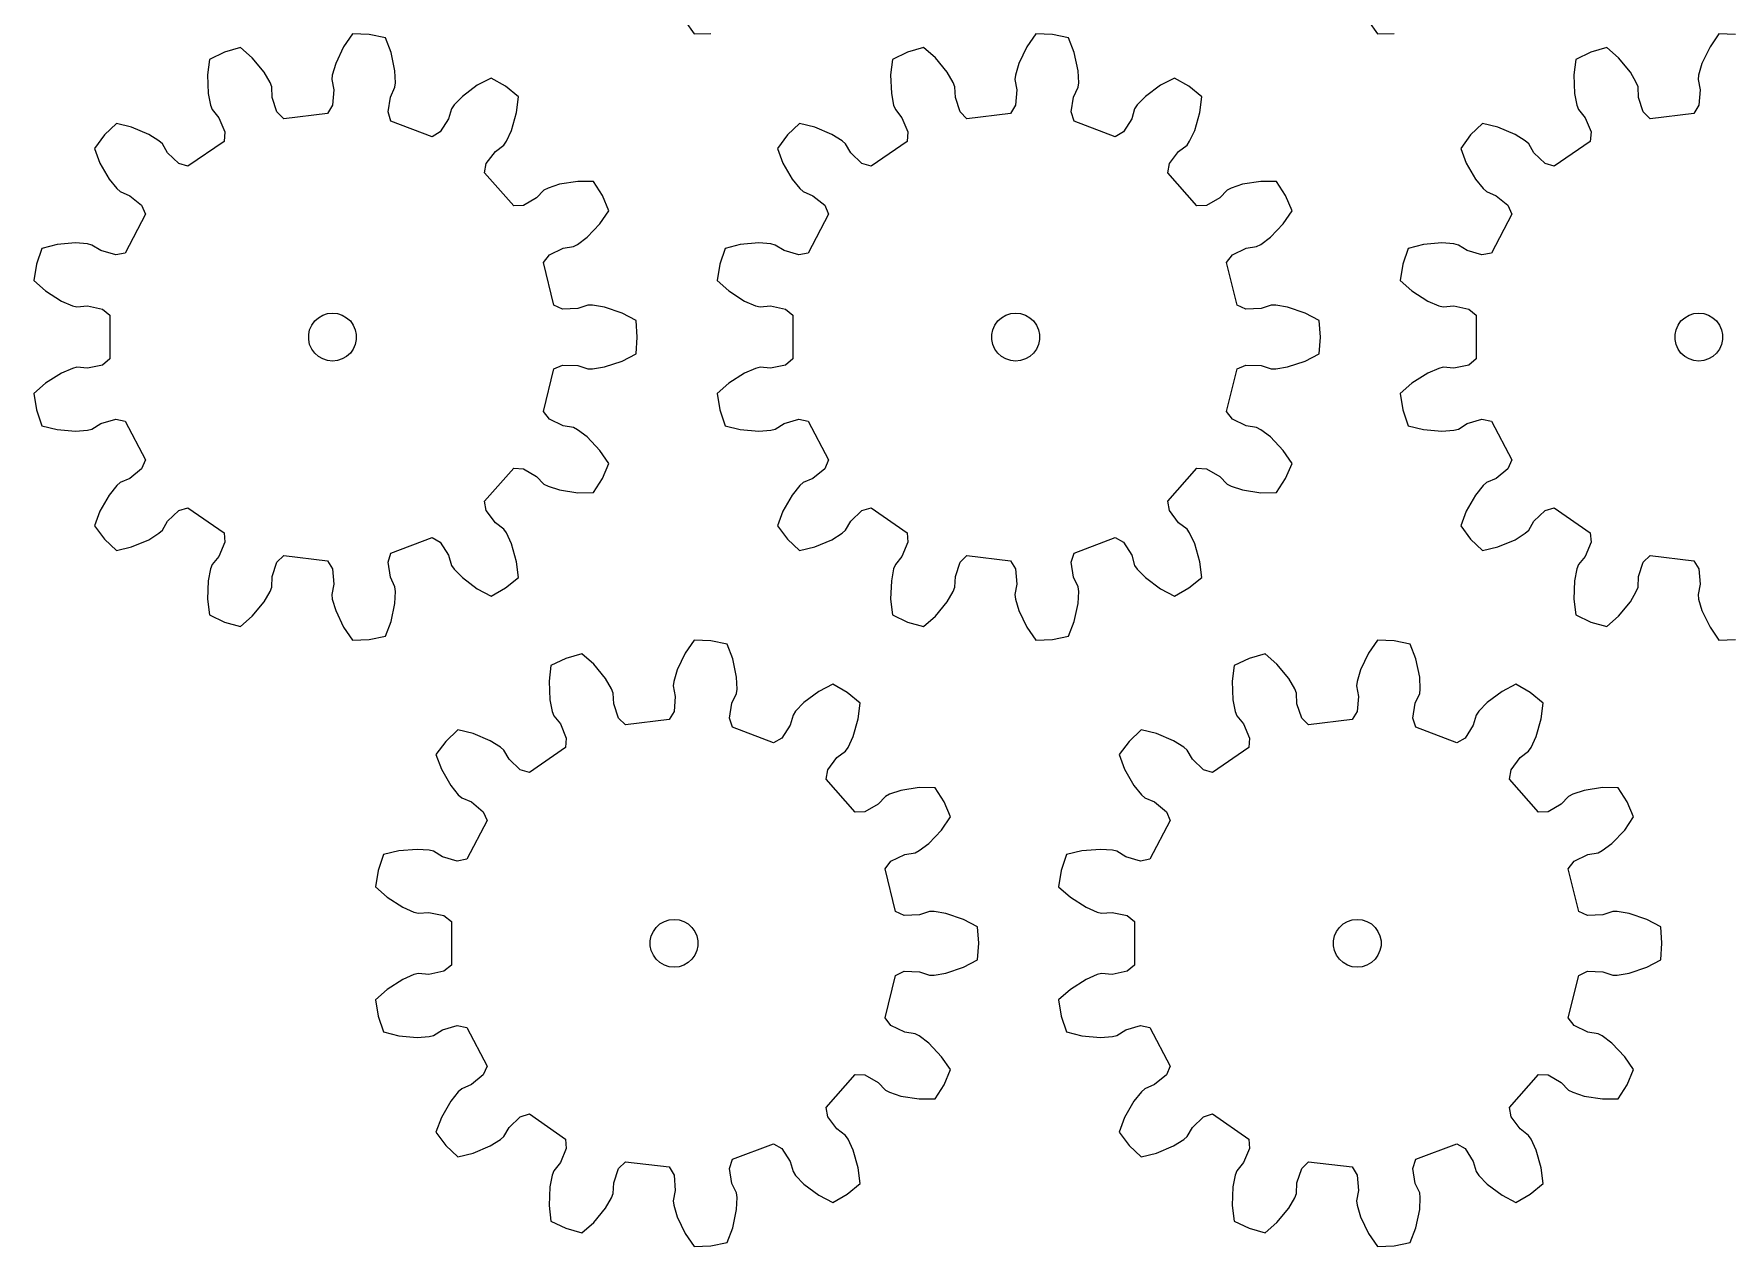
# Model space of a CAD drawing. Extents: x 0 to 209, y 0 to 228.
# Drawn here: x 0 to 106.2, y 114 to 190 of the extents above; entities that cross this region are included whole.
import ezdxf

# ---------------------------------------------------------------- set-up
doc = ezdxf.new("R2010")
doc.units = 0

msp = doc.modelspace()

# ---------------------------------------------------------------- linework, layer by layer
for p, q in [((40.81, 190.82), (41.38, 190.01)), ((83.62, 190.82), (84.19, 190.01)), ((12.94, 189.16), (11.94, 188.87)), ((13.68, 188.51), (12.94, 189.16)), ((19.41, 189.2), (18.91, 188.15)), ((19.97, 190.01), (19.41, 189.2)), ((21.01, 189.97), (19.97, 190.01)), ((22.03, 189.76), (21.01, 189.97)), ((22.39, 188.84), (22.03, 189.76)), ((41.38, 190.01), (42.42, 190.05)), ((55.75, 189.16), (54.75, 188.87)), ((56.49, 188.51), (55.75, 189.16)), ((62.22, 189.2), (61.72, 188.15)), ((62.78, 190.01), (62.22, 189.2)), ((63.82, 189.97), (62.78, 190.01)), ((64.84, 189.76), (63.82, 189.97)), ((65.19, 188.84), (64.84, 189.76)), ((84.19, 190.01), (85.23, 190.05)), ((98.56, 189.16), (97.56, 188.87)), ((99.3, 188.51), (98.56, 189.16)), ((105.03, 189.2), (104.52, 188.15)), ((105.59, 190.01), (105.03, 189.2)), ((106.63, 189.97), (105.59, 190.01)), ((11, 188.42), (10.88, 187.45)), ((11.94, 188.87), (11, 188.42)), ((14.42, 187.61), (13.68, 188.51)), ((18.91, 188.15), (18.69, 187.43)), ((22.62, 187.7), (22.39, 188.84)), ((53.81, 188.42), (53.68, 187.45)), ((54.75, 188.87), (53.81, 188.42)), ((57.23, 187.61), (56.49, 188.51)), ((61.72, 188.15), (61.5, 187.43)), ((65.43, 187.7), (65.19, 188.84)), ((96.62, 188.42), (96.49, 187.45)), ((97.56, 188.87), (96.62, 188.42)), ((100.04, 187.61), (99.3, 188.51)), ((104.52, 188.15), (104.31, 187.43)), ((10.88, 187.45), (10.92, 186.28)), ((14.8, 186.96), (14.42, 187.61)), ((14.9, 186.69), (14.8, 186.96)), ((18.69, 187.43), (18.66, 187.15)), ((18.66, 187.15), (18.79, 186.5)), ((22.66, 186.95), (22.62, 187.7)), ((28.66, 187.25), (27.78, 186.8)), ((29.56, 186.73), (28.66, 187.25)), ((53.68, 187.45), (53.73, 186.28)), ((57.61, 186.96), (57.23, 187.61)), ((57.71, 186.69), (57.61, 186.96)), ((61.5, 187.43), (61.47, 187.15)), ((61.47, 187.15), (61.6, 186.5)), ((65.47, 186.95), (65.43, 187.7)), ((71.47, 187.25), (70.59, 186.8)), ((72.37, 186.73), (71.47, 187.25)), ((96.49, 187.45), (96.54, 186.28)), ((100.41, 186.96), (100.04, 187.61)), ((100.52, 186.69), (100.41, 186.96)), ((104.31, 187.43), (104.28, 187.15)), ((104.28, 187.15), (104.41, 186.5)), ((10.92, 186.28), (11.07, 185.54)), ((14.93, 186.03), (14.9, 186.69)), ((15.23, 185.12), (14.93, 186.03)), ((18.79, 186.5), (18.71, 185.54)), ((22.19, 185.12), (22.34, 186.06)), ((22.34, 186.06), (22.62, 186.67)), ((22.62, 186.67), (22.66, 186.95)), ((26.85, 186.1), (26.33, 185.56)), ((27.78, 186.8), (26.85, 186.1)), ((30.37, 186.07), (29.56, 186.73)), ((30.25, 185.09), (30.37, 186.07)), ((53.73, 186.28), (53.87, 185.54)), ((57.74, 186.03), (57.71, 186.69)), ((58.04, 185.12), (57.74, 186.03)), ((61.6, 186.5), (61.52, 185.54)), ((65, 185.12), (65.15, 186.06)), ((65.15, 186.06), (65.43, 186.67)), ((65.43, 186.67), (65.47, 186.95)), ((69.66, 186.1), (69.14, 185.56)), ((70.59, 186.8), (69.66, 186.1)), ((73.18, 186.07), (72.37, 186.73)), ((73.06, 185.09), (73.18, 186.07)), ((96.54, 186.28), (96.68, 185.54)), ((100.55, 186.03), (100.52, 186.69)), ((100.85, 185.12), (100.55, 186.03)), ((104.41, 186.5), (104.33, 185.54)), ((11.07, 185.54), (11.17, 185.27)), ((11.17, 185.27), (11.58, 184.76)), ((15.66, 184.7), (15.23, 185.12)), ((18.39, 185.03), (15.66, 184.7)), ((18.71, 185.54), (18.39, 185.03)), ((22.37, 184.55), (22.19, 185.12)), ((26.16, 185.32), (25.98, 184.69)), ((26.33, 185.56), (26.16, 185.32)), ((29.93, 183.97), (30.25, 185.09)), ((53.87, 185.54), (53.98, 185.27)), ((53.98, 185.27), (54.39, 184.76)), ((58.47, 184.7), (58.04, 185.12)), ((61.2, 185.03), (58.47, 184.7)), ((61.52, 185.54), (61.2, 185.03)), ((65.18, 184.55), (65, 185.12)), ((68.97, 185.32), (68.79, 184.69)), ((69.14, 185.56), (68.97, 185.32)), ((72.74, 183.97), (73.06, 185.09)), ((96.68, 185.54), (96.78, 185.27)), ((96.78, 185.27), (97.2, 184.76)), ((101.28, 184.7), (100.85, 185.12)), ((104.01, 185.03), (101.28, 184.7)), ((104.33, 185.54), (104.01, 185.03)), ((5.17, 184.4), (4.42, 183.68)), ((6.12, 184.17), (5.17, 184.4)), ((7.2, 183.71), (6.12, 184.17)), ((11.58, 184.76), (11.96, 183.88)), ((11.96, 183.88), (11.92, 183.28)), ((24.95, 183.57), (22.37, 184.55)), ((25.46, 183.88), (24.95, 183.57)), ((25.98, 184.69), (25.46, 183.88)), ((29.61, 183.29), (29.93, 183.97)), ((47.98, 184.4), (47.22, 183.68)), ((48.93, 184.17), (47.98, 184.4)), ((50.01, 183.71), (48.93, 184.17)), ((54.39, 184.76), (54.77, 183.88)), ((54.77, 183.88), (54.72, 183.28)), ((67.75, 183.57), (65.18, 184.55)), ((68.27, 183.88), (67.75, 183.57)), ((68.79, 184.69), (68.27, 183.88)), ((72.42, 183.29), (72.74, 183.97)), ((90.78, 184.4), (90.03, 183.68)), ((91.74, 184.17), (90.78, 184.4)), ((92.82, 183.71), (91.74, 184.17)), ((97.2, 184.76), (97.58, 183.88)), ((97.58, 183.88), (97.53, 183.28)), ((4.42, 183.68), (3.79, 182.84)), ((3.79, 182.84), (4.14, 181.92)), ((7.83, 183.31), (7.2, 183.71)), ((8.05, 183.12), (7.83, 183.31)), ((8.38, 182.55), (8.05, 183.12)), ((11.92, 183.28), (9.65, 181.72)), ((28.92, 182.65), (29.45, 183.05)), ((29.45, 183.05), (29.61, 183.29)), ((47.22, 183.68), (46.6, 182.84)), ((46.6, 182.84), (46.94, 181.92)), ((50.64, 183.31), (50.01, 183.71)), ((50.86, 183.12), (50.64, 183.31)), ((51.19, 182.55), (50.86, 183.12)), ((54.72, 183.28), (52.46, 181.72)), ((71.73, 182.65), (72.26, 183.05)), ((72.26, 183.05), (72.42, 183.29)), ((90.03, 183.68), (89.41, 182.84)), ((89.41, 182.84), (89.75, 181.92)), ((93.45, 183.31), (92.82, 183.71)), ((93.67, 183.12), (93.45, 183.31)), ((94, 182.55), (93.67, 183.12)), ((97.53, 183.28), (95.27, 181.72)), ((4.14, 181.92), (4.72, 180.91)), ((9.08, 181.89), (8.38, 182.55)), ((9.65, 181.72), (9.08, 181.89)), ((28.24, 181.3), (28.35, 181.89)), ((28.35, 181.89), (28.92, 182.65)), ((46.94, 181.92), (47.52, 180.91)), ((51.89, 181.89), (51.19, 182.55)), ((52.46, 181.72), (51.89, 181.89)), ((71.05, 181.3), (71.15, 181.89)), ((71.15, 181.89), (71.73, 182.65)), ((89.75, 181.92), (90.33, 180.91)), ((94.69, 181.89), (94, 182.55)), ((95.27, 181.72), (94.69, 181.89)), ((4.72, 180.91), (5.19, 180.33)), ((30.07, 179.24), (28.24, 181.3)), ((32.93, 180.59), (32.22, 180.35)), ((34.08, 180.77), (32.93, 180.59)), ((35.07, 180.77), (34.08, 180.77)), ((35.62, 179.89), (35.07, 180.77)), ((47.52, 180.91), (48, 180.33)), ((72.88, 179.24), (71.05, 181.3)), ((75.74, 180.59), (75.03, 180.35)), ((76.89, 180.77), (75.74, 180.59)), ((77.87, 180.77), (76.89, 180.77)), ((78.43, 179.89), (77.87, 180.77)), ((90.33, 180.91), (90.81, 180.33)), ((5.19, 180.33), (5.4, 180.13)), ((5.4, 180.13), (6.01, 179.87)), ((6.01, 179.87), (6.75, 179.27)), ((31.5, 179.74), (30.67, 179.26)), ((31.96, 180.22), (31.5, 179.74)), ((32.22, 180.35), (31.96, 180.22)), ((36.03, 178.93), (35.62, 179.89)), ((48, 180.33), (48.21, 180.13)), ((48.21, 180.13), (48.82, 179.87)), ((48.82, 179.87), (49.56, 179.27)), ((74.31, 179.74), (73.48, 179.26)), ((74.77, 180.22), (74.31, 179.74)), ((75.03, 180.35), (74.77, 180.22)), ((78.84, 178.93), (78.43, 179.89)), ((90.81, 180.33), (91.02, 180.13)), ((91.02, 180.13), (91.63, 179.87)), ((91.63, 179.87), (92.37, 179.27)), ((6.99, 178.72), (5.71, 176.28)), ((6.75, 179.27), (6.99, 178.72)), ((30.67, 179.26), (30.07, 179.24)), ((35.47, 178.12), (36.03, 178.93)), ((49.8, 178.72), (48.52, 176.28)), ((49.56, 179.27), (49.8, 178.72)), ((73.48, 179.26), (72.88, 179.24)), ((78.28, 178.12), (78.84, 178.93)), ((92.61, 178.72), (91.33, 176.28)), ((92.37, 179.27), (92.61, 178.72)), ((34.67, 177.27), (35.47, 178.12)), ((77.48, 177.27), (78.28, 178.12)), ((0.5, 176.57), (0.17, 175.58)), ((1.45, 176.81), (0.5, 176.57)), ((2.61, 176.91), (1.45, 176.81)), ((3.36, 176.85), (2.61, 176.91)), ((3.64, 176.78), (3.36, 176.85)), ((4.2, 176.43), (3.64, 176.78)), ((5.13, 176.16), (4.2, 176.43)), ((32.3, 176.16), (33.16, 176.58)), ((33.16, 176.58), (33.82, 176.68)), ((33.82, 176.68), (34.07, 176.82)), ((34.07, 176.82), (34.67, 177.27)), ((43.31, 176.57), (42.98, 175.58)), ((44.26, 176.81), (43.31, 176.57)), ((45.42, 176.91), (44.26, 176.81)), ((46.17, 176.85), (45.42, 176.91)), ((46.45, 176.78), (46.17, 176.85)), ((47.01, 176.43), (46.45, 176.78)), ((47.93, 176.16), (47.01, 176.43)), ((75.1, 176.16), (75.97, 176.58)), ((75.97, 176.58), (76.62, 176.68)), ((76.62, 176.68), (76.88, 176.82)), ((76.88, 176.82), (77.48, 177.27)), ((86.12, 176.57), (85.79, 175.58)), ((87.07, 176.81), (86.12, 176.57)), ((88.23, 176.91), (87.07, 176.81)), ((88.98, 176.85), (88.23, 176.91)), ((89.26, 176.78), (88.98, 176.85)), ((89.82, 176.43), (89.26, 176.78)), ((90.74, 176.16), (89.82, 176.43)), ((0.17, 175.58), (0, 174.55)), ((5.71, 176.28), (5.13, 176.16)), ((31.93, 175.69), (32.3, 176.16)), ((32.59, 173.02), (31.93, 175.69)), ((42.98, 175.58), (42.81, 174.55)), ((48.52, 176.28), (47.93, 176.16)), ((74.74, 175.69), (75.1, 176.16)), ((75.4, 173.02), (74.74, 175.69)), ((85.79, 175.58), (85.62, 174.55)), ((91.33, 176.28), (90.74, 176.16)), ((0, 174.55), (0.73, 173.9)), ((42.81, 174.55), (43.54, 173.9)), ((85.62, 174.55), (86.35, 173.9)), ((0.73, 173.9), (1.72, 173.27)), ((1.72, 173.27), (2.41, 172.97)), ((43.54, 173.9), (44.53, 173.27)), ((44.53, 173.27), (45.22, 172.97)), ((86.35, 173.9), (87.34, 173.27)), ((87.34, 173.27), (88.03, 172.97)), ((2.41, 172.97), (2.69, 172.9)), ((2.69, 172.9), (3.35, 172.96)), ((3.35, 172.96), (4.29, 172.76)), ((4.29, 172.76), (4.75, 172.39)), ((4.75, 172.39), (4.75, 169.64)), ((17.6, 172.02), (17.83, 172.22)), ((17.83, 172.22), (18.1, 172.38)), ((18.1, 172.38), (18.4, 172.48)), ((18.4, 172.48), (18.71, 172.51)), ((18.71, 172.51), (19.02, 172.48)), ((19.02, 172.48), (19.32, 172.38)), ((19.32, 172.38), (19.59, 172.22)), ((19.59, 172.22), (19.83, 172.02)), ((33.13, 172.76), (32.59, 173.02)), ((34.09, 172.8), (33.13, 172.76)), ((34.72, 173.01), (34.09, 172.8)), ((35.01, 173.01), (34.72, 173.01)), ((35.75, 172.88), (35.01, 173.01)), ((36.86, 172.51), (35.75, 172.88)), ((37.73, 172.05), (36.86, 172.51)), ((45.22, 172.97), (45.5, 172.9)), ((45.5, 172.9), (46.16, 172.96)), ((46.16, 172.96), (47.1, 172.76)), ((47.1, 172.76), (47.56, 172.39)), ((47.56, 172.39), (47.56, 169.64)), ((60.41, 172.02), (60.64, 172.22)), ((60.64, 172.22), (60.91, 172.38)), ((60.91, 172.38), (61.21, 172.48)), ((61.21, 172.48), (61.52, 172.51)), ((61.52, 172.51), (61.83, 172.48)), ((61.83, 172.48), (62.13, 172.38)), ((62.13, 172.38), (62.4, 172.22)), ((62.4, 172.22), (62.63, 172.02)), ((75.94, 172.76), (75.4, 173.02)), ((76.9, 172.8), (75.94, 172.76)), ((77.53, 173.01), (76.9, 172.8)), ((77.82, 173.01), (77.53, 173.01)), ((78.56, 172.88), (77.82, 173.01)), ((79.66, 172.51), (78.56, 172.88)), ((80.53, 172.05), (79.66, 172.51)), ((88.03, 172.97), (88.31, 172.9)), ((88.31, 172.9), (88.97, 172.96)), ((88.97, 172.96), (89.91, 172.76)), ((89.91, 172.76), (90.37, 172.39)), ((90.37, 172.39), (90.37, 169.64)), ((103.21, 172.02), (103.45, 172.22)), ((103.45, 172.22), (103.72, 172.38)), ((103.72, 172.38), (104.02, 172.48)), ((104.02, 172.48), (104.33, 172.51)), ((104.33, 172.51), (104.64, 172.48)), ((104.64, 172.48), (104.94, 172.38)), ((104.94, 172.38), (105.21, 172.22)), ((105.21, 172.22), (105.44, 172.02)), ((17.22, 171.17), (17.28, 171.47)), ((17.22, 170.85), (17.22, 171.17)), ((17.28, 171.47), (17.41, 171.76)), ((17.41, 171.76), (17.6, 172.02)), ((19.83, 172.02), (20.01, 171.76)), ((20.01, 171.76), (20.14, 171.47)), ((20.14, 171.47), (20.2, 171.17)), ((20.2, 171.17), (20.2, 170.85)), ((37.81, 171.01), (37.73, 172.05)), ((60.03, 171.17), (60.09, 171.47)), ((60.03, 170.85), (60.03, 171.17)), ((60.09, 171.47), (60.22, 171.76)), ((60.22, 171.76), (60.41, 172.02)), ((62.63, 172.02), (62.82, 171.76)), ((62.82, 171.76), (62.95, 171.47)), ((62.95, 171.47), (63.01, 171.17)), ((63.01, 171.17), (63.01, 170.85)), ((80.62, 171.01), (80.53, 172.05)), ((102.84, 171.17), (102.9, 171.47)), ((102.84, 170.85), (102.84, 171.17)), ((102.9, 171.47), (103.03, 171.76)), ((103.03, 171.76), (103.21, 172.02)), ((105.44, 172.02), (105.63, 171.76)), ((105.63, 171.76), (105.76, 171.47)), ((105.76, 171.47), (105.82, 171.17)), ((105.82, 171.17), (105.82, 170.85)), ((17.28, 170.55), (17.22, 170.85)), ((17.41, 170.26), (17.28, 170.55)), ((17.6, 170.01), (17.41, 170.26)), ((17.83, 169.8), (17.6, 170.01)), ((19.83, 170.01), (19.59, 169.8)), ((20.01, 170.26), (19.83, 170.01)), ((20.14, 170.55), (20.01, 170.26)), ((20.2, 170.85), (20.14, 170.55)), ((36.86, 169.51), (37.73, 169.97)), ((37.73, 169.97), (37.81, 171.01)), ((60.09, 170.55), (60.03, 170.85)), ((60.22, 170.26), (60.09, 170.55)), ((60.41, 170.01), (60.22, 170.26)), ((60.64, 169.8), (60.41, 170.01)), ((62.63, 170.01), (62.4, 169.8)), ((62.82, 170.26), (62.63, 170.01)), ((62.95, 170.55), (62.82, 170.26)), ((63.01, 170.85), (62.95, 170.55)), ((79.66, 169.51), (80.53, 169.97)), ((80.53, 169.97), (80.62, 171.01)), ((102.9, 170.55), (102.84, 170.85)), ((103.03, 170.26), (102.9, 170.55)), ((103.21, 170.01), (103.03, 170.26)), ((103.45, 169.8), (103.21, 170.01)), ((105.44, 170.01), (105.21, 169.8)), ((105.63, 170.26), (105.44, 170.01)), ((105.76, 170.55), (105.63, 170.26)), ((105.82, 170.85), (105.76, 170.55)), ((2.41, 169.05), (1.72, 168.75)), ((2.69, 169.12), (2.41, 169.05)), ((3.35, 169.07), (2.69, 169.12)), ((4.29, 169.26), (3.35, 169.07)), ((4.75, 169.64), (4.29, 169.26)), ((18.1, 169.64), (17.83, 169.8)), ((18.4, 169.54), (18.1, 169.64)), ((18.71, 169.51), (18.4, 169.54)), ((19.02, 169.54), (18.71, 169.51)), ((19.32, 169.64), (19.02, 169.54)), ((19.59, 169.8), (19.32, 169.64)), ((31.93, 166.34), (32.59, 169.01)), ((32.59, 169.01), (33.13, 169.26)), ((33.13, 169.26), (34.09, 169.22)), ((34.09, 169.22), (34.72, 169.02)), ((34.72, 169.02), (35.01, 169.02)), ((35.01, 169.02), (35.75, 169.14)), ((35.75, 169.14), (36.86, 169.51)), ((45.22, 169.05), (44.53, 168.75)), ((45.5, 169.12), (45.22, 169.05)), ((46.16, 169.07), (45.5, 169.12)), ((47.1, 169.26), (46.16, 169.07)), ((47.56, 169.64), (47.1, 169.26)), ((60.91, 169.64), (60.64, 169.8)), ((61.21, 169.54), (60.91, 169.64)), ((61.52, 169.51), (61.21, 169.54)), ((61.83, 169.54), (61.52, 169.51)), ((62.13, 169.64), (61.83, 169.54)), ((62.4, 169.8), (62.13, 169.64)), ((74.74, 166.34), (75.4, 169.01)), ((75.4, 169.01), (75.94, 169.26)), ((75.94, 169.26), (76.9, 169.22)), ((76.9, 169.22), (77.53, 169.02)), ((77.53, 169.02), (77.82, 169.02)), ((77.82, 169.02), (78.56, 169.14)), ((78.56, 169.14), (79.66, 169.51)), ((88.03, 169.05), (87.34, 168.75)), ((88.31, 169.12), (88.03, 169.05)), ((88.97, 169.07), (88.31, 169.12)), ((89.91, 169.26), (88.97, 169.07)), ((90.37, 169.64), (89.91, 169.26)), ((103.72, 169.64), (103.45, 169.8)), ((104.02, 169.54), (103.72, 169.64)), ((104.33, 169.51), (104.02, 169.54)), ((104.64, 169.54), (104.33, 169.51)), ((104.94, 169.64), (104.64, 169.54)), ((105.21, 169.8), (104.94, 169.64)), ((0.73, 168.12), (0, 167.47)), ((1.72, 168.75), (0.73, 168.12)), ((43.54, 168.12), (42.81, 167.47)), ((44.53, 168.75), (43.54, 168.12)), ((86.35, 168.12), (85.62, 167.47)), ((87.34, 168.75), (86.35, 168.12)), ((0, 167.47), (0.17, 166.44)), ((42.81, 167.47), (42.98, 166.44)), ((85.62, 167.47), (85.79, 166.44)), ((0.17, 166.44), (0.5, 165.45)), ((4.2, 165.59), (5.13, 165.86)), ((5.13, 165.86), (5.71, 165.74)), ((5.71, 165.74), (6.99, 163.31)), ((32.3, 165.86), (31.93, 166.34)), ((33.16, 165.45), (32.3, 165.86)), ((42.98, 166.44), (43.31, 165.45)), ((47.01, 165.59), (47.93, 165.86)), ((47.93, 165.86), (48.52, 165.74)), ((48.52, 165.74), (49.8, 163.31)), ((75.1, 165.86), (74.74, 166.34)), ((75.97, 165.45), (75.1, 165.86)), ((85.79, 166.44), (86.12, 165.45)), ((89.82, 165.59), (90.74, 165.86)), ((90.74, 165.86), (91.33, 165.74)), ((91.33, 165.74), (92.61, 163.31)), ((0.5, 165.45), (1.45, 165.21)), ((1.45, 165.21), (2.61, 165.12)), ((2.61, 165.12), (3.36, 165.17)), ((3.36, 165.17), (3.64, 165.24)), ((3.64, 165.24), (4.2, 165.59)), ((33.82, 165.34), (33.16, 165.45)), ((34.07, 165.2), (33.82, 165.34)), ((34.67, 164.75), (34.07, 165.2)), ((35.47, 163.91), (34.67, 164.75)), ((43.31, 165.45), (44.26, 165.21)), ((44.26, 165.21), (45.42, 165.12)), ((45.42, 165.12), (46.17, 165.17)), ((46.17, 165.17), (46.45, 165.24)), ((46.45, 165.24), (47.01, 165.59)), ((76.62, 165.34), (75.97, 165.45)), ((76.88, 165.2), (76.62, 165.34)), ((77.48, 164.75), (76.88, 165.2)), ((78.28, 163.91), (77.48, 164.75)), ((86.12, 165.45), (87.07, 165.21)), ((87.07, 165.21), (88.23, 165.12)), ((88.23, 165.12), (88.98, 165.17)), ((88.98, 165.17), (89.26, 165.24)), ((89.26, 165.24), (89.82, 165.59)), ((36.03, 163.09), (35.47, 163.91)), ((78.84, 163.09), (78.28, 163.91)), ((6.75, 162.76), (6.01, 162.15)), ((6.99, 163.31), (6.75, 162.76)), ((28.24, 160.73), (30.07, 162.79)), ((30.07, 162.79), (30.67, 162.76)), ((30.67, 162.76), (31.5, 162.28)), ((35.62, 162.14), (36.03, 163.09)), ((49.56, 162.76), (48.82, 162.15)), ((49.8, 163.31), (49.56, 162.76)), ((71.05, 160.73), (72.88, 162.79)), ((72.88, 162.79), (73.48, 162.76)), ((73.48, 162.76), (74.31, 162.28)), ((78.43, 162.14), (78.84, 163.09)), ((92.37, 162.76), (91.63, 162.15)), ((92.61, 163.31), (92.37, 162.76)), ((5.19, 161.7), (4.72, 161.11)), ((5.4, 161.89), (5.19, 161.7)), ((6.01, 162.15), (5.4, 161.89)), ((31.5, 162.28), (31.96, 161.8)), ((31.96, 161.8), (32.22, 161.67)), ((32.22, 161.67), (32.93, 161.44)), ((35.07, 161.26), (35.62, 162.14)), ((48, 161.7), (47.52, 161.11)), ((48.21, 161.89), (48, 161.7)), ((48.82, 162.15), (48.21, 161.89)), ((74.31, 162.28), (74.77, 161.8)), ((74.77, 161.8), (75.03, 161.67)), ((75.03, 161.67), (75.74, 161.44)), ((77.87, 161.26), (78.43, 162.14)), ((90.81, 161.7), (90.33, 161.11)), ((91.02, 161.89), (90.81, 161.7)), ((91.63, 162.15), (91.02, 161.89)), ((4.72, 161.11), (4.14, 160.1)), ((28.35, 160.14), (28.24, 160.73)), ((32.93, 161.44), (34.08, 161.25)), ((34.08, 161.25), (35.07, 161.26)), ((47.52, 161.11), (46.94, 160.1)), ((71.15, 160.14), (71.05, 160.73)), ((75.74, 161.44), (76.89, 161.25)), ((76.89, 161.25), (77.87, 161.26)), ((90.33, 161.11), (89.75, 160.1)), ((4.14, 160.1), (3.79, 159.18)), ((8.05, 158.9), (8.38, 159.47)), ((8.38, 159.47), (9.08, 160.14)), ((9.08, 160.14), (9.65, 160.31)), ((9.65, 160.31), (11.92, 158.74)), ((28.92, 159.37), (28.35, 160.14)), ((29.45, 158.97), (28.92, 159.37)), ((46.94, 160.1), (46.6, 159.18)), ((50.86, 158.9), (51.19, 159.47)), ((51.19, 159.47), (51.89, 160.14)), ((51.89, 160.14), (52.46, 160.31)), ((52.46, 160.31), (54.72, 158.74)), ((71.73, 159.37), (71.15, 160.14)), ((72.26, 158.97), (71.73, 159.37)), ((89.75, 160.1), (89.41, 159.18)), ((93.67, 158.9), (94, 159.47)), ((94, 159.47), (94.69, 160.14)), ((94.69, 160.14), (95.27, 160.31)), ((95.27, 160.31), (97.53, 158.74)), ((3.79, 159.18), (4.42, 158.35)), ((4.42, 158.35), (5.17, 157.63)), ((6.12, 157.86), (7.2, 158.31)), ((7.2, 158.31), (7.83, 158.71)), ((7.83, 158.71), (8.05, 158.9)), ((11.92, 158.74), (11.96, 158.15)), ((22.37, 157.47), (24.95, 158.45)), ((24.95, 158.45), (25.46, 158.15)), ((29.61, 158.73), (29.45, 158.97)), ((29.93, 158.05), (29.61, 158.73)), ((46.6, 159.18), (47.22, 158.35)), ((47.22, 158.35), (47.98, 157.63)), ((48.93, 157.86), (50.01, 158.31)), ((50.01, 158.31), (50.64, 158.71)), ((50.64, 158.71), (50.86, 158.9)), ((54.72, 158.74), (54.77, 158.15)), ((65.18, 157.47), (67.75, 158.45)), ((67.75, 158.45), (68.27, 158.15)), ((72.42, 158.73), (72.26, 158.97)), ((72.74, 158.05), (72.42, 158.73)), ((89.41, 159.18), (90.03, 158.35)), ((90.03, 158.35), (90.78, 157.63)), ((91.74, 157.86), (92.82, 158.31)), ((92.82, 158.31), (93.45, 158.71)), ((93.45, 158.71), (93.67, 158.9)), ((97.53, 158.74), (97.58, 158.15)), ((5.17, 157.63), (6.12, 157.86)), ((11.58, 157.26), (11.17, 156.75)), ((11.96, 158.15), (11.58, 157.26)), ((15.23, 156.9), (15.66, 157.32)), ((15.66, 157.32), (18.39, 156.99)), ((22.19, 156.9), (22.37, 157.47)), ((25.46, 158.15), (25.98, 157.34)), ((25.98, 157.34), (26.16, 156.7)), ((30.25, 156.93), (29.93, 158.05)), ((47.98, 157.63), (48.93, 157.86)), ((54.39, 157.26), (53.98, 156.75)), ((54.77, 158.15), (54.39, 157.26)), ((58.04, 156.9), (58.47, 157.32)), ((58.47, 157.32), (61.2, 156.99)), ((65, 156.9), (65.18, 157.47)), ((68.27, 158.15), (68.79, 157.34)), ((68.79, 157.34), (68.97, 156.7)), ((73.06, 156.93), (72.74, 158.05)), ((90.78, 157.63), (91.74, 157.86)), ((97.2, 157.26), (96.78, 156.75)), ((97.58, 158.15), (97.2, 157.26)), ((100.85, 156.9), (101.28, 157.32)), ((101.28, 157.32), (104.01, 156.99)), ((11.07, 156.48), (10.92, 155.74)), ((11.17, 156.75), (11.07, 156.48)), ((14.93, 156), (15.23, 156.9)), ((18.39, 156.99), (18.71, 156.48)), ((18.71, 156.48), (18.79, 155.53)), ((22.34, 155.96), (22.19, 156.9)), ((26.16, 156.7), (26.33, 156.46)), ((26.33, 156.46), (26.85, 155.93)), ((30.37, 155.95), (30.25, 156.93)), ((53.87, 156.48), (53.73, 155.74)), ((53.98, 156.75), (53.87, 156.48)), ((57.74, 156), (58.04, 156.9)), ((61.2, 156.99), (61.52, 156.48)), ((61.52, 156.48), (61.6, 155.53)), ((65.15, 155.96), (65, 156.9)), ((68.97, 156.7), (69.14, 156.46)), ((69.14, 156.46), (69.66, 155.93)), ((73.18, 155.95), (73.06, 156.93)), ((96.68, 156.48), (96.54, 155.74)), ((96.78, 156.75), (96.68, 156.48)), ((100.55, 156), (100.85, 156.9)), ((104.01, 156.99), (104.33, 156.48)), ((104.33, 156.48), (104.41, 155.53)), ((10.92, 155.74), (10.88, 154.58)), ((14.8, 155.06), (14.9, 155.33)), ((14.9, 155.33), (14.93, 156)), ((18.79, 155.53), (18.66, 154.88)), ((22.62, 155.36), (22.34, 155.96)), ((22.66, 155.07), (22.62, 155.36)), ((26.85, 155.93), (27.78, 155.23)), ((27.78, 155.23), (28.66, 154.77)), ((28.66, 154.77), (29.56, 155.29)), ((29.56, 155.29), (30.37, 155.95)), ((53.73, 155.74), (53.68, 154.58)), ((57.61, 155.06), (57.71, 155.33)), ((57.71, 155.33), (57.74, 156)), ((61.6, 155.53), (61.47, 154.88)), ((65.43, 155.36), (65.15, 155.96)), ((65.47, 155.07), (65.43, 155.36)), ((69.66, 155.93), (70.59, 155.23)), ((70.59, 155.23), (71.47, 154.77)), ((71.47, 154.77), (72.37, 155.29)), ((72.37, 155.29), (73.18, 155.95)), ((96.54, 155.74), (96.49, 154.58)), ((100.41, 155.06), (100.52, 155.33)), ((100.52, 155.33), (100.55, 156)), ((104.41, 155.53), (104.28, 154.88)), ((10.88, 154.58), (11, 153.6)), ((13.68, 153.51), (14.42, 154.42)), ((14.42, 154.42), (14.8, 155.06)), ((18.66, 154.88), (18.69, 154.59)), ((18.69, 154.59), (18.91, 153.87)), ((22.39, 153.18), (22.62, 154.32)), ((22.62, 154.32), (22.66, 155.07)), ((53.68, 154.58), (53.81, 153.6)), ((56.49, 153.51), (57.23, 154.42)), ((57.23, 154.42), (57.61, 155.06)), ((61.47, 154.88), (61.5, 154.59)), ((61.5, 154.59), (61.72, 153.87)), ((65.19, 153.18), (65.43, 154.32)), ((65.43, 154.32), (65.47, 155.07)), ((96.49, 154.58), (96.62, 153.6)), ((99.3, 153.51), (100.04, 154.42)), ((100.04, 154.42), (100.41, 155.06)), ((104.28, 154.88), (104.31, 154.59)), ((104.31, 154.59), (104.52, 153.87)), ((11, 153.6), (11.94, 153.15)), ((11.94, 153.15), (12.94, 152.86)), ((12.94, 152.86), (13.68, 153.51)), ((18.91, 153.87), (19.41, 152.82)), ((22.03, 152.26), (22.39, 153.18)), ((53.81, 153.6), (54.75, 153.15)), ((54.75, 153.15), (55.75, 152.86)), ((55.75, 152.86), (56.49, 153.51)), ((61.72, 153.87), (62.22, 152.82)), ((64.84, 152.26), (65.19, 153.18)), ((96.62, 153.6), (97.56, 153.15)), ((97.56, 153.15), (98.56, 152.86)), ((98.56, 152.86), (99.3, 153.51)), ((104.52, 153.87), (105.03, 152.82)), ((19.41, 152.82), (19.97, 152.01)), ((19.97, 152.01), (21.01, 152.05)), ((21.01, 152.05), (22.03, 152.26)), ((41.38, 152.01), (40.81, 151.2)), ((42.42, 151.97), (41.38, 152.01)), ((43.44, 151.76), (42.42, 151.97)), ((62.22, 152.82), (62.78, 152.01)), ((62.78, 152.01), (63.82, 152.05)), ((63.82, 152.05), (64.84, 152.26)), ((84.19, 152.01), (83.62, 151.2)), ((85.23, 151.97), (84.19, 152.01)), ((86.25, 151.76), (85.23, 151.97)), ((105.03, 152.82), (105.59, 152.01)), ((105.59, 152.01), (106.63, 152.05)), ((33.34, 150.87), (32.4, 150.42)), ((34.34, 151.16), (33.34, 150.87)), ((35.08, 150.51), (34.34, 151.16)), ((40.81, 151.2), (40.31, 150.15)), ((43.79, 150.84), (43.44, 151.76)), ((76.15, 150.87), (75.21, 150.42)), ((77.15, 151.16), (76.15, 150.87)), ((77.89, 150.51), (77.15, 151.16)), ((83.62, 151.2), (83.12, 150.15)), ((86.6, 150.84), (86.25, 151.76)), ((32.4, 150.42), (32.28, 149.44)), ((35.82, 149.6), (35.08, 150.51)), ((40.31, 150.15), (40.1, 149.43)), ((44.03, 149.7), (43.79, 150.84)), ((75.21, 150.42), (75.09, 149.44)), ((78.63, 149.6), (77.89, 150.51)), ((83.12, 150.15), (82.91, 149.43)), ((86.84, 149.7), (86.6, 150.84)), ((32.28, 149.44), (32.32, 148.28)), ((36.2, 148.96), (35.82, 149.6)), ((36.3, 148.69), (36.2, 148.96)), ((40.1, 149.43), (40.06, 149.14)), ((40.06, 149.14), (40.19, 148.49)), ((44.06, 148.95), (44.03, 149.7)), ((44.03, 148.66), (44.06, 148.95)), ((49.19, 148.79), (48.25, 148.1)), ((50.06, 149.25), (49.19, 148.79)), ((50.96, 148.73), (50.06, 149.25)), ((51.77, 148.07), (50.96, 148.73)), ((75.09, 149.44), (75.13, 148.28)), ((79.01, 148.96), (78.63, 149.6)), ((79.11, 148.69), (79.01, 148.96)), ((82.91, 149.43), (82.87, 149.14)), ((82.87, 149.14), (83, 148.49)), ((86.87, 148.95), (86.84, 149.7)), ((86.84, 148.66), (86.87, 148.95)), ((92, 148.79), (91.06, 148.1)), ((92.87, 149.25), (92, 148.79)), ((93.77, 148.73), (92.87, 149.25)), ((94.58, 148.07), (93.77, 148.73)), ((32.32, 148.28), (32.47, 147.54)), ((36.33, 148.02), (36.3, 148.69)), ((36.64, 147.12), (36.33, 148.02)), ((40.19, 148.49), (40.12, 147.54)), ((43.59, 147.12), (43.74, 148.06)), ((43.74, 148.06), (44.03, 148.66)), ((48.25, 148.1), (47.73, 147.56)), ((51.66, 147.09), (51.77, 148.07)), ((75.13, 148.28), (75.28, 147.54)), ((79.14, 148.02), (79.11, 148.69)), ((79.45, 147.12), (79.14, 148.02)), ((83, 148.49), (82.92, 147.54)), ((86.4, 147.12), (86.55, 148.06)), ((86.55, 148.06), (86.84, 148.66)), ((91.06, 148.1), (90.54, 147.56)), ((94.46, 147.09), (94.58, 148.07)), ((32.47, 147.54), (32.57, 147.27)), ((32.57, 147.27), (32.99, 146.76)), ((32.99, 146.76), (33.36, 145.87)), ((37.07, 146.7), (36.64, 147.12)), ((39.8, 147.03), (37.07, 146.7)), ((40.12, 147.54), (39.8, 147.03)), ((43.78, 146.55), (43.59, 147.12)), ((47.38, 146.68), (46.87, 145.87)), ((47.57, 147.32), (47.38, 146.68)), ((47.73, 147.56), (47.57, 147.32)), ((51.34, 145.97), (51.66, 147.09)), ((75.28, 147.54), (75.38, 147.27)), ((75.38, 147.27), (75.8, 146.76)), ((75.8, 146.76), (76.17, 145.87)), ((79.88, 146.7), (79.45, 147.12)), ((82.61, 147.03), (79.88, 146.7)), ((82.92, 147.54), (82.61, 147.03)), ((86.59, 146.55), (86.4, 147.12)), ((90.19, 146.68), (89.68, 145.87)), ((90.38, 147.32), (90.19, 146.68)), ((90.54, 147.56), (90.38, 147.32)), ((94.14, 145.97), (94.46, 147.09)), ((25.82, 145.67), (25.19, 144.84)), ((26.57, 146.39), (25.82, 145.67)), ((27.53, 146.16), (26.57, 146.39)), ((28.6, 145.71), (27.53, 146.16)), ((29.24, 145.31), (28.6, 145.71)), ((33.36, 145.87), (33.32, 145.28)), ((46.35, 145.57), (43.78, 146.55)), ((46.87, 145.87), (46.35, 145.57)), ((51.02, 145.29), (51.34, 145.97)), ((68.63, 145.67), (68, 144.84)), ((69.38, 146.39), (68.63, 145.67)), ((70.34, 146.16), (69.38, 146.39)), ((71.41, 145.71), (70.34, 146.16)), ((72.05, 145.31), (71.41, 145.71)), ((76.17, 145.87), (76.13, 145.28)), ((89.16, 145.57), (86.59, 146.55)), ((89.68, 145.87), (89.16, 145.57)), ((93.83, 145.29), (94.14, 145.97)), ((25.19, 144.84), (25.54, 143.92)), ((29.45, 145.12), (29.24, 145.31)), ((29.79, 144.55), (29.45, 145.12)), ((30.48, 143.88), (29.79, 144.55)), ((33.32, 145.28), (31.06, 143.71)), ((49.75, 143.88), (50.32, 144.65)), ((50.32, 144.65), (50.85, 145.05)), ((50.85, 145.05), (51.02, 145.29)), ((68, 144.84), (68.35, 143.92)), ((72.26, 145.12), (72.05, 145.31)), ((72.6, 144.55), (72.26, 145.12)), ((73.29, 143.88), (72.6, 144.55)), ((76.13, 145.28), (73.86, 143.71)), ((92.56, 143.88), (93.13, 144.65)), ((93.13, 144.65), (93.66, 145.05)), ((93.66, 145.05), (93.83, 145.29)), ((25.54, 143.92), (26.12, 142.91)), ((31.06, 143.71), (30.48, 143.88)), ((49.65, 143.29), (49.75, 143.88)), ((68.35, 143.92), (68.93, 142.91)), ((73.86, 143.71), (73.29, 143.88)), ((92.46, 143.29), (92.56, 143.88)), ((26.12, 142.91), (26.59, 142.32)), ((51.47, 141.23), (49.65, 143.29)), ((53.62, 142.35), (53.36, 142.22)), ((54.33, 142.58), (53.62, 142.35)), ((55.48, 142.77), (54.33, 142.58)), ((56.47, 142.76), (55.48, 142.77)), ((57.03, 141.88), (56.47, 142.76)), ((68.93, 142.91), (69.4, 142.32)), ((94.28, 141.23), (92.46, 143.29)), ((96.43, 142.35), (96.17, 142.22)), ((97.14, 142.58), (96.43, 142.35)), ((98.29, 142.77), (97.14, 142.58)), ((99.28, 142.76), (98.29, 142.77)), ((99.84, 141.88), (99.28, 142.76)), ((26.59, 142.32), (26.81, 142.13)), ((26.81, 142.13), (27.42, 141.87)), ((27.42, 141.87), (28.16, 141.26)), ((52.9, 141.74), (52.07, 141.26)), ((53.36, 142.22), (52.9, 141.74)), ((57.43, 140.93), (57.03, 141.88)), ((69.4, 142.32), (69.62, 142.13)), ((69.62, 142.13), (70.23, 141.87)), ((70.23, 141.87), (70.97, 141.26)), ((95.71, 141.74), (94.88, 141.26)), ((96.17, 142.22), (95.71, 141.74)), ((100.24, 140.93), (99.84, 141.88)), ((28.4, 140.71), (27.12, 138.28)), ((28.16, 141.26), (28.4, 140.71)), ((52.07, 141.26), (51.47, 141.23)), ((56.88, 140.11), (57.43, 140.93)), ((71.21, 140.71), (69.93, 138.28)), ((70.97, 141.26), (71.21, 140.71)), ((94.88, 141.26), (94.28, 141.23)), ((99.69, 140.11), (100.24, 140.93)), ((55.47, 138.82), (56.07, 139.27)), ((56.07, 139.27), (56.88, 140.11)), ((98.28, 138.82), (98.88, 139.27)), ((98.88, 139.27), (99.69, 140.11)), ((21.9, 138.57), (21.57, 137.58)), ((22.86, 138.81), (21.9, 138.57)), ((24.02, 138.9), (22.86, 138.81)), ((24.77, 138.85), (24.02, 138.9)), ((25.05, 138.78), (24.77, 138.85)), ((25.61, 138.43), (25.05, 138.78)), ((26.53, 138.16), (25.61, 138.43)), ((27.12, 138.28), (26.53, 138.16)), ((53.34, 137.68), (53.7, 138.16)), ((53.7, 138.16), (54.57, 138.57)), ((54.57, 138.57), (55.22, 138.68)), ((55.22, 138.68), (55.47, 138.82)), ((64.71, 138.57), (64.38, 137.58)), ((65.67, 138.81), (64.71, 138.57)), ((66.83, 138.9), (65.67, 138.81)), ((67.58, 138.85), (66.83, 138.9)), ((67.86, 138.78), (67.58, 138.85)), ((68.42, 138.43), (67.86, 138.78)), ((69.34, 138.16), (68.42, 138.43)), ((69.93, 138.28), (69.34, 138.16)), ((96.15, 137.68), (96.51, 138.16)), ((96.51, 138.16), (97.37, 138.57)), ((97.37, 138.57), (98.03, 138.68)), ((98.03, 138.68), (98.28, 138.82)), ((21.57, 137.58), (21.4, 136.55)), ((53.99, 135.01), (53.34, 137.68)), ((64.38, 137.58), (64.21, 136.55)), ((96.8, 135.01), (96.15, 137.68)), ((21.4, 136.55), (22.14, 135.9)), ((64.21, 136.55), (64.95, 135.9)), ((22.14, 135.9), (23.12, 135.27)), ((23.12, 135.27), (23.81, 134.97)), ((23.81, 134.97), (24.09, 134.9)), ((24.09, 134.9), (24.75, 134.95)), ((24.75, 134.95), (25.69, 134.76)), ((54.54, 134.76), (53.99, 135.01)), ((56.13, 135.01), (55.5, 134.8)), ((56.41, 135), (56.13, 135.01)), ((57.15, 134.88), (56.41, 135)), ((64.95, 135.9), (65.93, 135.27)), ((65.93, 135.27), (66.62, 134.97)), ((66.62, 134.97), (66.9, 134.9)), ((66.9, 134.9), (67.56, 134.95)), ((67.56, 134.95), (68.5, 134.76)), ((97.35, 134.76), (96.8, 135.01)), ((98.94, 135.01), (98.31, 134.8)), ((99.22, 135), (98.94, 135.01)), ((99.96, 134.88), (99.22, 135)), ((25.69, 134.76), (26.16, 134.38)), ((26.16, 134.38), (26.16, 131.63)), ((38.82, 133.76), (39, 134.01)), ((39, 134.01), (39.23, 134.22)), ((39.23, 134.22), (39.51, 134.38)), ((39.51, 134.38), (39.8, 134.48)), ((39.8, 134.48), (40.12, 134.51)), ((40.12, 134.51), (40.43, 134.48)), ((40.43, 134.48), (40.73, 134.38)), ((40.73, 134.38), (41, 134.22)), ((41, 134.22), (41.23, 134.01)), ((41.23, 134.01), (41.41, 133.76)), ((55.5, 134.8), (54.54, 134.76)), ((58.26, 134.51), (57.15, 134.88)), ((59.13, 134.05), (58.26, 134.51)), ((59.21, 133.01), (59.13, 134.05)), ((68.5, 134.76), (68.97, 134.38)), ((68.97, 134.38), (68.97, 131.63)), ((81.63, 133.76), (81.81, 134.01)), ((81.81, 134.01), (82.04, 134.22)), ((82.04, 134.22), (82.31, 134.38)), ((82.31, 134.38), (82.61, 134.48)), ((82.61, 134.48), (82.92, 134.51)), ((82.92, 134.51), (83.24, 134.48)), ((83.24, 134.48), (83.53, 134.38)), ((83.53, 134.38), (83.81, 134.22)), ((83.81, 134.22), (84.04, 134.01)), ((84.04, 134.01), (84.22, 133.76)), ((98.31, 134.8), (97.35, 134.76)), ((101.07, 134.51), (99.96, 134.88)), ((101.94, 134.05), (101.07, 134.51)), ((102.02, 133.01), (101.94, 134.05)), ((38.62, 133.17), (38.69, 133.47)), ((38.62, 132.85), (38.62, 133.17)), ((38.69, 132.55), (38.62, 132.85)), ((38.69, 133.47), (38.82, 133.76)), ((41.41, 133.76), (41.54, 133.47)), ((41.54, 133.47), (41.61, 133.17)), ((41.61, 132.85), (41.54, 132.55)), ((41.61, 133.17), (41.61, 132.85)), ((59.13, 131.97), (59.21, 133.01)), ((81.43, 133.17), (81.5, 133.47)), ((81.43, 132.85), (81.43, 133.17)), ((81.5, 132.55), (81.43, 132.85)), ((81.5, 133.47), (81.63, 133.76)), ((84.22, 133.76), (84.35, 133.47)), ((84.35, 133.47), (84.42, 133.17)), ((84.42, 132.85), (84.35, 132.55)), ((84.42, 133.17), (84.42, 132.85)), ((101.94, 131.97), (102.02, 133.01)), ((38.82, 132.26), (38.69, 132.55)), ((39, 132.01), (38.82, 132.26)), ((39.23, 131.8), (39, 132.01)), ((39.51, 131.64), (39.23, 131.8)), ((41, 131.8), (40.73, 131.64)), ((41.23, 132.01), (41, 131.8)), ((41.41, 132.26), (41.23, 132.01)), ((41.54, 132.55), (41.41, 132.26)), ((58.26, 131.51), (59.13, 131.97)), ((81.63, 132.26), (81.5, 132.55)), ((81.81, 132.01), (81.63, 132.26)), ((82.04, 131.8), (81.81, 132.01)), ((82.31, 131.64), (82.04, 131.8)), ((83.81, 131.8), (83.53, 131.64)), ((84.04, 132.01), (83.81, 131.8)), ((84.22, 132.26), (84.04, 132.01)), ((84.35, 132.55), (84.22, 132.26)), ((101.07, 131.51), (101.94, 131.97)), ((23.12, 130.75), (22.14, 130.12)), ((23.81, 131.05), (23.12, 130.75)), ((24.09, 131.12), (23.81, 131.05)), ((24.75, 131.06), (24.09, 131.12)), ((25.69, 131.26), (24.75, 131.06)), ((26.16, 131.63), (25.69, 131.26)), ((39.8, 131.54), (39.51, 131.64)), ((40.12, 131.51), (39.8, 131.54)), ((40.43, 131.54), (40.12, 131.51)), ((40.73, 131.64), (40.43, 131.54)), ((53.34, 128.33), (53.99, 131)), ((53.99, 131), (54.54, 131.26)), ((54.54, 131.26), (55.5, 131.22)), ((55.5, 131.22), (56.13, 131.01)), ((56.13, 131.01), (56.41, 131.01)), ((56.41, 131.01), (57.15, 131.14)), ((57.15, 131.14), (58.26, 131.51)), ((65.93, 130.75), (64.95, 130.12)), ((66.62, 131.05), (65.93, 130.75)), ((66.9, 131.12), (66.62, 131.05)), ((67.56, 131.06), (66.9, 131.12)), ((68.5, 131.26), (67.56, 131.06)), ((68.97, 131.63), (68.5, 131.26)), ((82.61, 131.54), (82.31, 131.64)), ((82.92, 131.51), (82.61, 131.54)), ((83.24, 131.54), (82.92, 131.51)), ((83.53, 131.64), (83.24, 131.54)), ((96.15, 128.33), (96.8, 131)), ((96.8, 131), (97.35, 131.26)), ((97.35, 131.26), (98.31, 131.22)), ((98.31, 131.22), (98.94, 131.01)), ((98.94, 131.01), (99.22, 131.01)), ((99.22, 131.01), (99.96, 131.14)), ((99.96, 131.14), (101.07, 131.51)), ((22.14, 130.12), (21.4, 129.47)), ((64.95, 130.12), (64.21, 129.47)), ((21.4, 129.47), (21.57, 128.44)), ((64.21, 129.47), (64.38, 128.44)), ((21.57, 128.44), (21.9, 127.45)), ((25.05, 127.24), (25.61, 127.59)), ((25.61, 127.59), (26.53, 127.86)), ((26.53, 127.86), (27.12, 127.74)), ((27.12, 127.74), (28.4, 125.31)), ((53.7, 127.86), (53.34, 128.33)), ((54.57, 127.44), (53.7, 127.86)), ((64.38, 128.44), (64.71, 127.45)), ((67.86, 127.24), (68.42, 127.59)), ((68.42, 127.59), (69.34, 127.86)), ((69.34, 127.86), (69.93, 127.74)), ((69.93, 127.74), (71.21, 125.31)), ((96.51, 127.86), (96.15, 128.33)), ((97.37, 127.44), (96.51, 127.86)), ((21.9, 127.45), (22.86, 127.21)), ((22.86, 127.21), (24.02, 127.11)), ((24.02, 127.11), (24.77, 127.17)), ((24.77, 127.17), (25.05, 127.24)), ((55.22, 127.34), (54.57, 127.44)), ((55.47, 127.2), (55.22, 127.34)), ((56.07, 126.75), (55.47, 127.2)), ((56.88, 125.9), (56.07, 126.75)), ((64.71, 127.45), (65.67, 127.21)), ((65.67, 127.21), (66.83, 127.11)), ((66.83, 127.11), (67.58, 127.17)), ((67.58, 127.17), (67.86, 127.24)), ((98.03, 127.34), (97.37, 127.44)), ((98.28, 127.2), (98.03, 127.34)), ((98.88, 126.75), (98.28, 127.2)), ((99.69, 125.9), (98.88, 126.75)), ((57.43, 125.09), (56.88, 125.9)), ((100.24, 125.09), (99.69, 125.9)), ((28.16, 124.76), (27.42, 124.15)), ((28.4, 125.31), (28.16, 124.76)), ((49.65, 122.72), (51.47, 124.78)), ((51.47, 124.78), (52.07, 124.76)), ((52.07, 124.76), (52.9, 124.28)), ((57.03, 124.13), (57.43, 125.09)), ((70.97, 124.76), (70.23, 124.15)), ((71.21, 125.31), (70.97, 124.76)), ((92.46, 122.72), (94.28, 124.78)), ((94.28, 124.78), (94.88, 124.76)), ((94.88, 124.76), (95.71, 124.28)), ((99.84, 124.13), (100.24, 125.09)), ((26.59, 123.69), (26.12, 123.11)), ((26.81, 123.89), (26.59, 123.69)), ((27.42, 124.15), (26.81, 123.89)), ((52.9, 124.28), (53.36, 123.8)), ((53.36, 123.8), (53.62, 123.67)), ((53.62, 123.67), (54.33, 123.43)), ((54.33, 123.43), (55.48, 123.25)), ((55.48, 123.25), (56.47, 123.25)), ((56.47, 123.25), (57.03, 124.13)), ((69.4, 123.69), (68.93, 123.11)), ((69.62, 123.89), (69.4, 123.69)), ((70.23, 124.15), (69.62, 123.89)), ((95.71, 124.28), (96.17, 123.8)), ((96.17, 123.8), (96.43, 123.67)), ((96.43, 123.67), (97.14, 123.43)), ((97.14, 123.43), (98.29, 123.25)), ((98.29, 123.25), (99.28, 123.25)), ((99.28, 123.25), (99.84, 124.13)), ((26.12, 123.11), (25.54, 122.1)), ((30.48, 122.13), (31.06, 122.31)), ((31.06, 122.31), (33.32, 120.74)), ((49.75, 122.13), (49.65, 122.72)), ((68.93, 123.11), (68.35, 122.1)), ((73.29, 122.13), (73.86, 122.31)), ((73.86, 122.31), (76.13, 120.74)), ((92.56, 122.13), (92.46, 122.72)), ((25.54, 122.1), (25.19, 121.18)), ((25.19, 121.18), (25.82, 120.34)), ((29.45, 120.9), (29.79, 121.47)), ((29.79, 121.47), (30.48, 122.13)), ((50.32, 121.37), (49.75, 122.13)), ((50.85, 120.97), (50.32, 121.37)), ((68.35, 122.1), (68, 121.18)), ((68, 121.18), (68.63, 120.34)), ((72.26, 120.9), (72.6, 121.47)), ((72.6, 121.47), (73.29, 122.13)), ((93.13, 121.37), (92.56, 122.13)), ((93.66, 120.97), (93.13, 121.37)), ((25.82, 120.34), (26.57, 119.62)), ((27.53, 119.86), (28.6, 120.31)), ((28.6, 120.31), (29.24, 120.71)), ((29.24, 120.71), (29.45, 120.9)), ((33.36, 120.14), (32.99, 119.26)), ((33.32, 120.74), (33.36, 120.14)), ((43.78, 119.47), (46.35, 120.45)), ((46.35, 120.45), (46.87, 120.14)), ((46.87, 120.14), (47.38, 119.33)), ((51.02, 120.73), (50.85, 120.97)), ((51.34, 120.05), (51.02, 120.73)), ((51.66, 118.93), (51.34, 120.05)), ((68.63, 120.34), (69.38, 119.62)), ((70.34, 119.86), (71.41, 120.31)), ((71.41, 120.31), (72.05, 120.71)), ((72.05, 120.71), (72.26, 120.9)), ((76.17, 120.14), (75.8, 119.26)), ((76.13, 120.74), (76.17, 120.14)), ((86.59, 119.47), (89.16, 120.45)), ((89.16, 120.45), (89.68, 120.14)), ((89.68, 120.14), (90.19, 119.33)), ((93.83, 120.73), (93.66, 120.97)), ((94.14, 120.05), (93.83, 120.73)), ((94.46, 118.93), (94.14, 120.05)), ((26.57, 119.62), (27.53, 119.86)), ((32.99, 119.26), (32.57, 118.75)), ((36.64, 118.9), (37.07, 119.32)), ((37.07, 119.32), (39.8, 118.99)), ((39.8, 118.99), (40.12, 118.48)), ((43.59, 118.9), (43.78, 119.47)), ((47.38, 119.33), (47.57, 118.7)), ((69.38, 119.62), (70.34, 119.86)), ((75.8, 119.26), (75.38, 118.75)), ((79.45, 118.9), (79.88, 119.32)), ((79.88, 119.32), (82.61, 118.99)), ((82.61, 118.99), (82.92, 118.48)), ((86.4, 118.9), (86.59, 119.47)), ((90.19, 119.33), (90.38, 118.7)), ((32.47, 118.48), (32.32, 117.74)), ((32.57, 118.75), (32.47, 118.48)), ((36.3, 117.33), (36.33, 117.99)), ((36.33, 117.99), (36.64, 118.9)), ((40.12, 118.48), (40.19, 117.52)), ((43.74, 117.96), (43.59, 118.9)), ((44.03, 117.36), (43.74, 117.96)), ((47.57, 118.7), (47.73, 118.46)), ((47.73, 118.46), (48.25, 117.92)), ((48.25, 117.92), (49.19, 117.22)), ((50.96, 117.29), (51.77, 117.95)), ((51.77, 117.95), (51.66, 118.93)), ((75.28, 118.48), (75.13, 117.74)), ((75.38, 118.75), (75.28, 118.48)), ((79.11, 117.33), (79.14, 117.99)), ((79.14, 117.99), (79.45, 118.9)), ((82.92, 118.48), (83, 117.52)), ((86.55, 117.96), (86.4, 118.9)), ((86.84, 117.36), (86.55, 117.96)), ((90.38, 118.7), (90.54, 118.46)), ((90.54, 118.46), (91.06, 117.92)), ((91.06, 117.92), (92, 117.22)), ((93.77, 117.29), (94.58, 117.95)), ((94.58, 117.95), (94.46, 118.93)), ((32.32, 117.74), (32.28, 116.57)), ((35.82, 116.41), (36.2, 117.06)), ((36.2, 117.06), (36.3, 117.33)), ((40.19, 117.52), (40.06, 116.87)), ((40.06, 116.87), (40.1, 116.59)), ((44.06, 117.07), (44.03, 117.36)), ((44.03, 116.32), (44.06, 117.07)), ((49.19, 117.22), (50.06, 116.77)), ((50.06, 116.77), (50.96, 117.29)), ((75.13, 117.74), (75.09, 116.57)), ((78.63, 116.41), (79.01, 117.06)), ((79.01, 117.06), (79.11, 117.33)), ((83, 117.52), (82.87, 116.87)), ((82.87, 116.87), (82.91, 116.59)), ((86.87, 117.07), (86.84, 117.36)), ((86.84, 116.32), (86.87, 117.07)), ((92, 117.22), (92.87, 116.77)), ((92.87, 116.77), (93.77, 117.29)), ((32.28, 116.57), (32.4, 115.6)), ((35.08, 115.51), (35.82, 116.41)), ((40.1, 116.59), (40.31, 115.87)), ((40.31, 115.87), (40.81, 114.82)), ((43.79, 115.18), (44.03, 116.32)), ((75.09, 116.57), (75.21, 115.6)), ((77.89, 115.51), (78.63, 116.41)), ((82.91, 116.59), (83.12, 115.87)), ((83.12, 115.87), (83.62, 114.82)), ((86.6, 115.18), (86.84, 116.32)), ((32.4, 115.6), (33.34, 115.15)), ((33.34, 115.15), (34.34, 114.86)), ((34.34, 114.86), (35.08, 115.51)), ((40.81, 114.82), (41.38, 114.01)), ((43.44, 114.26), (43.79, 115.18)), ((75.21, 115.6), (76.15, 115.15)), ((76.15, 115.15), (77.15, 114.86)), ((77.15, 114.86), (77.89, 115.51)), ((83.62, 114.82), (84.19, 114.01)), ((86.25, 114.26), (86.6, 115.18)), ((41.38, 114.01), (42.42, 114.05)), ((42.42, 114.05), (43.44, 114.26)), ((84.19, 114.01), (85.23, 114.05)), ((85.23, 114.05), (86.25, 114.26))]:
    msp.add_line(p, q)

doc.saveas('drawing.dxf')
